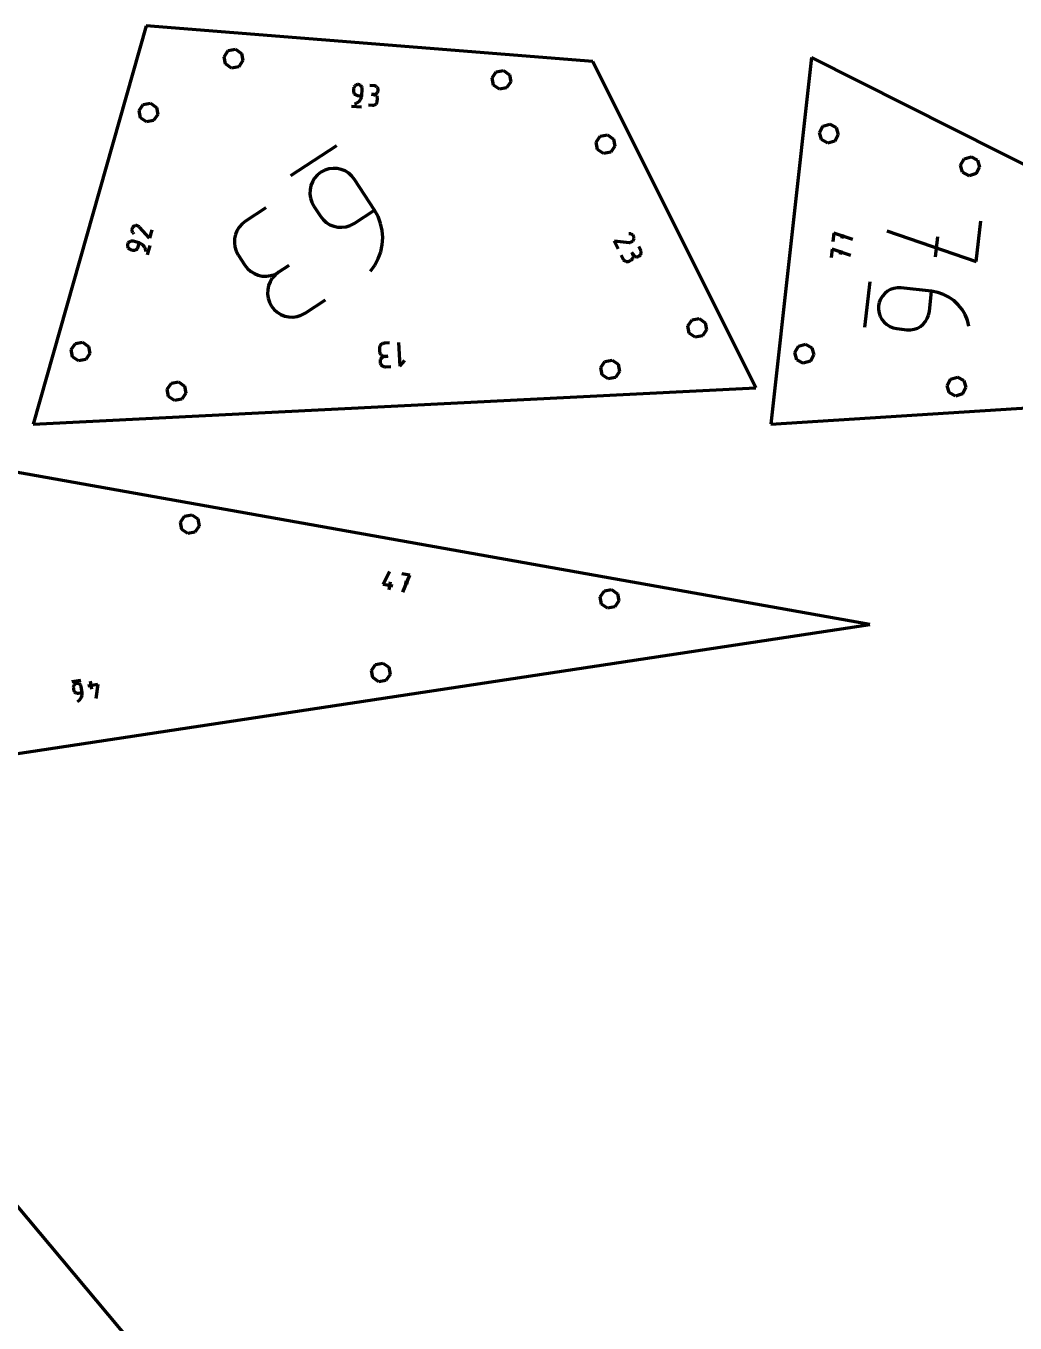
# Model space of a CAD drawing. Header units: inches. Extents: x -100 to 100, y -100 to -26.
# Drawn here: x 11.65 to 20.06, y -75.74 to -64.71 of the extents above; entities that cross this region are included whole.
import ezdxf

# ---------------------------------------------------------------- set-up
doc = ezdxf.new("R2010")
doc.units = ezdxf.units.IN
doc.header["$MEASUREMENT"] = 0
for name, color, linetype, lineweight in [('annotation', 7, 'Continuous', 0), ('boundary', 7, 'Continuous', 0), ('hole', 7, 'Continuous', 0)]:
    doc.layers.add(name, color=color, linetype=linetype, lineweight=lineweight)

msp = doc.modelspace()

# ---------------------------------------------------------------- linework, layer by layer
at = {"layer": 'annotation', "color": 1, "lineweight": 70}
for p, q in [((14.434339, -65.242743), (14.432879, -65.261169)), ((14.432879, -65.261169), (14.432879, -65.261169)), ((14.432879, -65.261169), (14.432948, -65.267836)), ((14.432948, -65.267836), (14.434167, -65.274204)), ((14.434167, -65.274204), (14.436438, -65.280159)), ((14.435458, -65.23617), (14.434339, -65.242743)), ((14.437664, -65.230073), (14.435458, -65.23617)), ((14.436438, -65.280159), (14.439665, -65.285589)), ((14.440845, -65.224549), (14.437664, -65.230073)), ((14.439665, -65.285589), (14.443752, -65.290382)), ((14.444888, -65.219693), (14.440845, -65.224549)), ((14.443752, -65.290382), (14.448601, -65.294425)), ((14.449678, -65.215602), (14.444888, -65.219693)), ((14.448601, -65.294425), (14.454116, -65.297605)), ((14.455104, -65.212372), (14.449678, -65.215602)), ((14.454116, -65.297605), (14.460201, -65.29981)), ((14.461051, -65.210099), (14.455104, -65.212372)), ((14.460201, -65.29981), (14.466759, -65.300927)), ((14.467408, -65.208879), (14.461051, -65.210099)), ((14.466759, -65.300927), (14.503559, -65.303844)), ((14.47406, -65.208808), (14.467408, -65.208879)), ((14.480631, -65.209927), (14.47406, -65.208808)), ((14.47406, -65.208808), (14.47406, -65.208808)), ((14.486723, -65.212134), (14.480631, -65.209927)), ((14.49224, -65.215315), (14.486723, -65.212134)), ((14.497088, -65.21936), (14.49224, -65.215315)), ((14.50117, -65.224154), (14.497088, -65.21936)), ((14.504391, -65.229585), (14.50117, -65.224154)), ((14.503559, -65.303844), (14.507939, -65.248576)), ((14.506657, -65.235541), (14.504391, -65.229585)), ((14.507871, -65.241909), (14.506657, -65.235541)), ((14.507939, -65.248576), (14.507871, -65.241909)), ((14.507939, -65.248576), (14.507939, -65.248576)), ((14.609799, -65.219759), (14.572999, -65.216843)), ((14.603966, -65.293359), (14.58554, -65.291899)), ((14.58554, -65.291899), (14.603966, -65.293359)), ((14.603966, -65.293359), (14.610631, -65.293289)), ((14.610537, -65.294478), (14.603966, -65.293359)), ((14.603966, -65.293359), (14.603966, -65.293359)), ((14.61637, -65.220878), (14.609799, -65.219759)), ((14.616629, -65.296683), (14.610537, -65.294478)), ((14.610631, -65.293289), (14.616995, -65.29207)), ((14.622462, -65.223084), (14.61637, -65.220878)), ((14.622147, -65.299862), (14.616629, -65.296683)), ((14.616995, -65.29207), (14.622945, -65.289797)), ((14.626995, -65.303901), (14.622147, -65.299862)), ((14.62798, -65.226263), (14.622462, -65.223084)), ((14.622945, -65.289797), (14.628368, -65.286567)), ((14.632828, -65.230302), (14.62798, -65.226263)), ((14.628368, -65.286567), (14.633155, -65.282475)), ((14.63691, -65.235087), (14.632828, -65.230302)), ((14.633155, -65.282475), (14.637191, -65.277619)), ((14.640133, -65.240506), (14.63691, -65.235087)), ((14.637191, -65.277619), (14.640367, -65.272094)), ((14.6424, -65.246443), (14.640133, -65.240506)), ((14.640367, -65.272094), (14.642569, -65.265997)), ((14.643616, -65.252787), (14.6424, -65.246443)), ((14.642569, -65.265997), (14.643686, -65.259424)), ((14.643686, -65.259424), (14.643616, -65.252787)), ((14.643686, -65.259424), (14.643686, -65.259424)), ((14.417886, -65.391961), (14.500745, -65.398527)), ((14.44251, -65.373067), (14.453345, -65.36998)), ((14.44251, -65.373067), (14.44251, -65.373067)), ((14.453345, -65.36998), (14.463424, -65.365444)), ((14.463424, -65.365444), (14.472638, -65.359589)), ((14.472638, -65.359589), (14.480876, -65.352539)), ((14.480876, -65.352539), (14.488028, -65.344424)), ((14.488028, -65.344424), (14.493983, -65.33537)), ((14.493983, -65.33537), (14.498629, -65.325503)), ((14.498629, -65.325503), (14.501858, -65.314952)), ((14.501858, -65.314952), (14.503559, -65.303844)), ((14.559881, -65.382364), (14.596681, -65.38528)), ((14.596681, -65.38528), (14.603346, -65.385211)), ((14.596681, -65.38528), (14.596681, -65.38528)), ((14.603346, -65.385211), (14.60971, -65.383994)), ((14.60971, -65.383994), (14.615659, -65.381725)), ((14.615659, -65.381725), (14.621082, -65.378501)), ((14.621082, -65.378501), (14.625868, -65.374419)), ((14.625868, -65.374419), (14.629904, -65.369576)), ((14.631077, -65.308687), (14.626995, -65.303901)), ((14.629904, -65.369576), (14.633078, -65.364069)), ((14.6343, -65.314105), (14.631077, -65.308687)), ((14.633078, -65.364069), (14.635278, -65.357994)), ((14.636567, -65.320043), (14.6343, -65.314105)), ((14.635278, -65.357994), (14.636393, -65.351449)), ((14.636393, -65.351449), (14.637853, -65.333023)), ((14.637783, -65.326387), (14.636567, -65.320043)), ((14.637853, -65.333023), (14.637783, -65.326387)), ((14.637853, -65.333023), (14.637853, -65.333023)), ((14.288866, -65.729868), (13.897183, -65.98382)), ((14.156611, -65.954701), (14.127145, -65.977793)), ((14.189653, -65.937266), (14.156611, -65.954701)), ((14.156611, -65.954701), (14.156611, -65.954701)), ((14.224305, -65.926294), (14.189653, -65.937266)), ((14.259752, -65.921614), (14.224305, -65.926294)), ((14.29518, -65.923055), (14.259752, -65.921614)), ((14.329772, -65.930445), (14.29518, -65.923055)), ((14.362713, -65.943613), (14.329772, -65.930445)), ((14.393188, -65.962387), (14.362713, -65.943613)), ((14.420383, -65.986595), (14.393188, -65.962387)), ((14.071071, -66.068358), (14.063721, -66.102941)), ((14.084205, -66.035432), (14.071071, -66.068358)), ((14.102953, -66.004974), (14.084205, -66.035432)), ((14.127145, -65.977793), (14.102953, -66.004974)), ((14.44348, -66.016068), (14.420383, -65.986595)), ((14.612293, -66.276436), (14.44348, -66.016068)), ((14.44348, -66.016068), (14.44348, -66.016068)), ((14.063721, -66.102941), (14.062326, -66.138371)), ((14.062326, -66.138371), (14.067056, -66.173838)), ((14.067056, -66.173838), (14.07808, -66.208531)), ((13.688909, -66.257976), (13.514953, -66.370762)), ((14.07808, -66.208531), (14.095569, -66.24164)), ((14.095569, -66.24164), (14.151755, -66.328298)), ((14.438337, -66.389222), (14.612293, -66.276436)), ((14.642772, -66.331883), (14.612293, -66.276436)), ((13.485486, -66.393854), (13.461292, -66.42103)), ((13.514953, -66.370762), (13.485486, -66.393854)), ((13.514953, -66.370762), (13.514953, -66.370762)), ((14.151755, -66.328298), (14.151755, -66.328298)), ((14.151755, -66.328298), (14.174835, -66.357761)), ((14.174835, -66.357761), (14.201982, -66.381942)), ((14.201982, -66.381942), (14.232393, -66.400674)), ((14.232393, -66.400674), (14.265263, -66.413789)), ((14.405241, -66.406715), (14.438337, -66.389222)), ((14.664514, -66.390046), (14.642772, -66.331883)), ((14.67758, -66.449991), (14.664514, -66.390046)), ((19.73051, -66.713242), (19.76896, -66.367054)), ((12.548421, -66.441512), (12.548331, -66.447804)), ((12.548331, -66.447804), (12.549309, -66.454038)), ((12.549575, -66.435306), (12.548421, -66.441512)), ((12.549309, -66.454038), (12.551356, -66.460069)), ((12.551789, -66.429331), (12.549575, -66.435306)), ((12.551356, -66.460069), (12.554477, -66.465751)), ((12.55506, -66.423734), (12.551789, -66.429331)), ((12.554477, -66.465751), (12.558675, -66.47094)), ((12.559386, -66.418657), (12.55506, -66.423734)), ((12.558675, -66.47094), (12.566298, -66.47814)), ((12.564571, -66.41449), (12.559386, -66.418657)), ((12.559386, -66.418657), (12.559386, -66.418657)), ((12.570255, -66.411388), (12.564571, -66.41449)), ((12.57629, -66.409352), (12.570255, -66.411388)), ((12.582528, -66.408382), (12.57629, -66.409352)), ((12.588824, -66.408477), (12.582528, -66.408382)), ((12.595029, -66.409638), (12.588824, -66.408477)), ((12.600996, -66.411865), (12.595029, -66.409638)), ((12.606577, -66.415159), (12.600996, -66.411865)), ((12.611627, -66.419518), (12.606577, -66.415159)), ((12.611734, -66.419621), (12.611627, -66.419518)), ((12.611627, -66.419518), (12.611627, -66.419518)), ((12.611836, -66.419721), (12.611734, -66.419621)), ((12.611931, -66.41982), (12.611836, -66.419721)), ((12.612022, -66.419919), (12.611931, -66.41982)), ((12.612108, -66.420017), (12.612022, -66.419919)), ((12.61219, -66.420116), (12.612108, -66.420017)), ((12.612269, -66.420217), (12.61219, -66.420116)), ((12.612345, -66.42032), (12.612269, -66.420217)), ((12.61242, -66.420426), (12.612345, -66.42032)), ((12.699455, -66.516015), (12.61242, -66.420426)), ((12.61242, -66.420426), (12.61242, -66.420426)), ((12.719598, -66.444995), (12.699455, -66.516015)), ((13.429388, -66.48438), (13.422014, -66.518926)), ((13.442536, -66.451477), (13.429388, -66.48438)), ((13.461292, -66.42103), (13.442536, -66.451477)), ((14.265263, -66.413789), (14.299787, -66.421119)), ((14.299787, -66.421119), (14.335161, -66.422495)), ((14.335161, -66.422495), (14.370581, -66.41775)), ((14.370581, -66.41775), (14.405241, -66.406715)), ((14.68203, -66.510781), (14.67758, -66.449991)), ((14.677926, -66.571483), (14.68203, -66.510781)), ((16.785174, -66.477252), (16.774689, -66.477072)), ((16.791772, -66.478254), (16.785174, -66.477252)), ((16.797908, -66.480347), (16.791772, -66.478254)), ((16.803486, -66.483421), (16.797908, -66.480347)), ((16.808411, -66.487366), (16.803486, -66.483421)), ((16.812587, -66.492074), (16.808411, -66.487366)), ((16.815918, -66.497436), (16.812587, -66.492074)), ((16.818311, -66.503341), (16.815918, -66.497436)), ((16.819668, -66.509681), (16.818311, -66.503341)), ((16.819895, -66.516347), (16.819668, -66.509681)), ((18.519507, -66.472579), (18.511354, -66.545985)), ((18.680506, -66.527611), (18.519507, -66.472579)), ((18.593017, -66.480743), (18.588941, -66.517441)), ((18.971237, -66.453708), (19.73051, -66.713242)), ((19.383834, -66.674738), (19.403056, -66.501668)), ((12.511223, -66.572695), (12.511173, -66.579166)), ((12.511173, -66.579166), (12.512237, -66.585443)), ((12.512457, -66.566159), (12.511223, -66.572695)), ((12.512237, -66.585443), (12.51434, -66.591396)), ((12.514842, -66.559935), (12.512457, -66.566159)), ((12.512457, -66.566159), (12.512457, -66.566159)), ((12.51434, -66.591396), (12.517413, -66.596895)), ((12.518199, -66.554394), (12.514842, -66.559935)), ((12.517413, -66.596895), (12.521381, -66.60181)), ((12.5224, -66.549608), (12.518199, -66.554394)), ((12.521381, -66.60181), (12.526175, -66.606012)), ((12.527316, -66.545648), (12.5224, -66.549608)), ((12.526175, -66.606012), (12.53172, -66.60937)), ((12.532816, -66.542585), (12.527316, -66.545648)), ((12.53172, -66.60937), (12.537946, -66.611755)), ((12.538773, -66.540491), (12.532816, -66.542585)), ((12.537946, -66.611755), (12.555726, -66.616798)), ((12.545057, -66.539437), (12.538773, -66.540491)), ((12.551538, -66.539495), (12.545057, -66.539437)), ((12.558089, -66.540735), (12.551538, -66.539495)), ((12.555726, -66.616798), (12.555726, -66.616798)), ((12.555726, -66.616798), (12.562276, -66.618036)), ((12.611419, -66.555861), (12.558089, -66.540735)), ((12.558089, -66.540735), (12.558089, -66.540735)), ((12.562276, -66.618036), (12.568758, -66.618089)), ((12.568758, -66.618089), (12.575042, -66.61703)), ((12.575042, -66.61703), (12.580999, -66.61493)), ((12.580999, -66.61493), (12.586499, -66.611862)), ((12.586499, -66.611862), (12.591413, -66.6079)), ((12.591413, -66.6079), (12.595613, -66.603116)), ((12.595613, -66.603116), (12.598967, -66.597582)), ((12.598967, -66.597582), (12.601348, -66.591371)), ((12.601348, -66.591371), (12.611419, -66.555861)), ((12.621978, -66.559705), (12.611419, -66.555861)), ((12.63169, -66.564938), (12.621978, -66.559705)), ((12.640453, -66.571428), (12.63169, -66.564938)), ((12.648164, -66.579041), (12.640453, -66.571428)), ((12.65472, -66.587643), (12.648164, -66.579041)), ((12.660017, -66.597102), (12.65472, -66.587643)), ((12.663952, -66.607284), (12.660017, -66.597102)), ((12.666424, -66.618056), (12.663952, -66.607284)), ((12.667328, -66.629284), (12.666424, -66.618056)), ((12.681027, -66.657131), (12.703704, -66.577175)), ((13.422014, -66.518926), (13.420584, -66.554301)), ((13.420584, -66.554301), (13.425263, -66.589691)), ((13.425263, -66.589691), (13.436221, -66.624281)), ((13.436221, -66.624281), (13.453624, -66.657258)), ((14.665327, -66.631161), (14.677926, -66.571483)), ((16.683808, -66.604901), (16.650807, -66.538866)), ((16.650807, -66.538866), (16.779532, -66.550793)), ((16.779532, -66.550793), (16.779532, -66.550793)), ((16.779532, -66.550793), (16.779659, -66.550821)), ((16.779659, -66.550821), (16.779785, -66.550845)), ((16.779785, -66.550845), (16.779911, -66.550867)), ((16.779911, -66.550867), (16.780039, -66.550885)), ((16.780039, -66.550885), (16.780168, -66.550899)), ((16.780168, -66.550899), (16.780302, -66.550911)), ((16.780302, -66.550911), (16.780439, -66.55092)), ((16.780439, -66.55092), (16.780581, -66.550926)), ((16.780581, -66.550926), (16.78073, -66.550929)), ((16.78073, -66.550929), (16.787399, -66.550745)), ((16.78073, -66.550929), (16.78073, -66.550929)), ((16.787399, -66.550745), (16.793742, -66.549414)), ((16.793742, -66.549414), (16.79965, -66.547037)), ((16.79965, -66.547037), (16.805016, -66.543711)), ((16.805016, -66.543711), (16.80973, -66.539538)), ((16.80973, -66.539538), (16.813683, -66.534615)), ((16.813683, -66.534615), (16.816768, -66.529043)), ((16.816768, -66.529043), (16.818875, -66.52292)), ((16.818875, -66.52292), (16.819895, -66.516347)), ((16.819895, -66.516347), (16.819895, -66.516347)), ((16.876692, -66.619466), (16.860192, -66.586449)), ((16.879127, -66.625671), (16.876692, -66.619466)), ((18.504479, -66.607888), (18.496326, -66.681295)), ((18.665477, -66.662921), (18.504479, -66.607888)), ((18.577989, -66.616053), (18.573913, -66.652751)), ((12.667328, -66.629284), (12.667328, -66.629284)), ((13.453624, -66.657258), (13.510097, -66.744359)), ((14.614888, -66.743704), (14.644294, -66.68888)), ((14.644294, -66.68888), (14.665327, -66.631161)), ((16.711684, -66.660666), (16.728184, -66.693683)), ((16.728184, -66.693683), (16.728184, -66.693683)), ((16.728184, -66.693683), (16.731685, -66.699355)), ((16.731685, -66.699355), (16.736012, -66.704176)), ((16.736012, -66.704176), (16.741027, -66.708099)), ((16.741027, -66.708099), (16.746587, -66.711078)), ((16.746587, -66.711078), (16.752553, -66.713069)), ((16.752553, -66.713069), (16.758783, -66.714025)), ((16.758783, -66.714025), (16.765138, -66.713899)), ((16.765138, -66.713899), (16.771475, -66.712648)), ((16.771475, -66.712648), (16.777655, -66.710223)), ((16.777655, -66.710223), (16.794187, -66.701962)), ((16.794187, -66.701962), (16.799834, -66.698475)), ((16.794187, -66.701962), (16.794187, -66.701962)), ((16.799834, -66.698475), (16.804638, -66.694159)), ((16.810658, -66.652467), (16.802396, -66.635935)), ((16.802396, -66.635935), (16.810658, -66.652467)), ((16.804638, -66.694159), (16.808552, -66.689152)), ((16.808552, -66.689152), (16.811529, -66.683596)), ((16.813092, -66.658672), (16.810658, -66.652467)), ((16.810658, -66.652467), (16.810658, -66.652467)), ((16.810658, -66.652467), (16.814158, -66.658139)), ((16.811529, -66.683596), (16.813519, -66.677629)), ((16.814349, -66.665027), (16.813092, -66.658672)), ((16.813519, -66.677629), (16.814475, -66.671393)), ((16.814158, -66.658139), (16.818488, -66.662959)), ((16.814475, -66.671393), (16.814349, -66.665027)), ((16.818488, -66.662959), (16.823506, -66.66688)), ((16.823506, -66.66688), (16.829072, -66.669857)), ((16.829072, -66.669857), (16.835046, -66.671843)), ((16.835046, -66.671843), (16.841288, -66.672793)), ((16.841288, -66.672793), (16.847658, -66.67266)), ((16.847658, -66.67266), (16.854016, -66.671398)), ((16.854016, -66.671398), (16.860222, -66.668961)), ((16.860222, -66.668961), (16.865868, -66.665475)), ((16.860222, -66.668961), (16.860222, -66.668961)), ((16.865868, -66.665475), (16.870673, -66.661158)), ((16.870673, -66.661158), (16.874587, -66.656152)), ((16.874587, -66.656152), (16.877563, -66.650595)), ((16.877563, -66.650595), (16.879553, -66.644628)), ((16.880383, -66.632026), (16.879127, -66.625671)), ((16.879553, -66.644628), (16.880509, -66.638392)), ((16.880509, -66.638392), (16.880383, -66.632026)), ((13.510097, -66.744359), (13.510097, -66.744359)), ((13.510097, -66.744359), (13.533093, -66.773692)), ((13.533093, -66.773692), (13.560196, -66.797805)), ((13.560196, -66.797805), (13.590594, -66.816517)), ((13.590594, -66.816517), (13.623474, -66.829648)), ((13.623474, -66.829648), (13.658024, -66.837018)), ((13.658024, -66.837018), (13.693433, -66.838447)), ((13.693433, -66.838447), (13.728886, -66.833754)), ((13.728886, -66.833754), (13.763572, -66.82276)), ((13.767214, -66.828377), (13.743025, -66.855562)), ((13.763572, -66.82276), (13.79668, -66.805283)), ((13.79668, -66.805283), (13.767214, -66.828377)), ((13.79668, -66.805283), (13.88378, -66.74881)), ((13.88378, -66.74881), (13.79668, -66.805283)), ((13.79668, -66.805283), (13.79668, -66.805283)), ((14.577168, -66.794699), (14.614888, -66.743704)), ((14.577168, -66.794699), (14.577168, -66.794699)), ((13.703808, -66.953552), (13.702419, -66.98899)), ((13.711153, -66.91896), (13.703808, -66.953552)), ((13.724281, -66.886027), (13.711153, -66.91896)), ((13.743025, -66.855562), (13.724281, -66.886027)), ((18.82468, -66.886278), (18.781448, -67.275525)), ((19.002698, -66.951902), (18.976645, -66.966293)), ((19.031081, -66.94209), (19.002698, -66.951902)), ((19.061248, -66.937297), (19.031081, -66.94209)), ((19.092657, -66.93796), (19.061248, -66.937297)), ((19.351407, -66.966698), (19.092657, -66.93796)), ((19.092657, -66.93796), (19.092657, -66.93796)), ((13.702419, -66.98899), (13.707152, -67.024463)), ((13.707152, -67.024463), (13.718179, -67.05916)), ((13.718179, -67.05916), (13.735669, -67.092271)), ((14.022252, -67.153195), (14.196208, -67.040409)), ((18.906623, -67.060894), (18.900387, -67.091612)), ((18.917911, -67.032565), (18.906623, -67.060894)), ((18.933707, -67.007063), (18.917911, -67.032565)), ((18.953467, -66.984827), (18.933707, -67.007063)), ((18.976645, -66.966293), (18.953467, -66.984827)), ((19.332207, -67.139572), (19.351407, -66.966698)), ((19.403602, -66.97637), (19.351407, -66.966698)), ((19.452919, -66.993158), (19.403602, -66.97637)), ((19.498782, -67.016526), (19.452919, -66.993158)), ((19.540617, -67.045937), (19.498782, -67.016526)), ((19.577849, -67.080855), (19.540617, -67.045937)), ((13.735669, -67.092271), (13.735669, -67.092271)), ((13.735669, -67.092271), (13.758665, -67.121604)), ((13.758665, -67.121604), (13.785768, -67.145716)), ((13.785768, -67.145716), (13.816166, -67.164428)), ((13.816166, -67.164428), (13.849046, -67.177559)), ((13.954458, -67.181666), (13.989145, -67.170671)), ((13.989145, -67.170671), (14.022252, -67.153195)), ((18.900387, -67.091612), (18.899724, -67.123014)), ((18.899724, -67.123014), (18.904517, -67.153163)), ((18.900387, -67.091612), (18.900387, -67.091612)), ((18.904517, -67.153163), (18.914331, -67.18152)), ((19.314727, -67.198724), (19.325979, -67.170356)), ((19.325979, -67.170356), (19.332207, -67.139572)), ((19.609902, -67.120745), (19.577849, -67.080855)), ((19.636202, -67.165069), (19.609902, -67.120745)), ((19.656174, -67.213293), (19.636202, -67.165069)), ((13.849046, -67.177559), (13.883597, -67.18493)), ((13.883597, -67.18493), (13.919005, -67.186359)), ((13.919005, -67.186359), (13.954458, -67.181666)), ((18.914331, -67.18152), (18.928731, -67.207542)), ((18.928731, -67.207542), (18.94728, -67.23069)), ((18.94728, -67.23069), (18.969543, -67.250421)), ((18.969543, -67.250421), (18.995084, -67.266195)), ((18.995084, -67.266195), (19.023467, -67.277471)), ((19.023467, -67.277471), (19.054256, -67.283708)), ((19.054256, -67.283708), (19.140376, -67.293273)), ((19.201894, -67.289165), (19.230215, -67.279373)), ((19.230215, -67.279373), (19.256195, -67.265)), ((19.256195, -67.265), (19.279299, -67.246478)), ((19.279299, -67.246478), (19.298988, -67.224242)), ((19.298988, -67.224242), (19.314727, -67.198724)), ((19.669242, -67.26488), (19.656174, -67.213293)), ((19.669242, -67.26488), (19.669242, -67.26488)), ((19.140376, -67.293273), (19.140376, -67.293273)), ((19.140376, -67.293273), (19.171768, -67.293943)), ((19.171768, -67.293943), (19.201894, -67.289165)), ((14.654298, -67.447313), (14.65398, -67.45536)), ((14.65398, -67.45536), (14.655105, -67.477752)), ((14.655995, -67.439662), (14.654298, -67.447313)), ((14.655105, -67.477752), (14.655105, -67.477752)), ((14.655105, -67.477752), (14.656227, -67.485724)), ((14.658951, -67.432541), (14.655995, -67.439662)), ((14.656227, -67.485724), (14.658682, -67.493165)), ((14.658682, -67.493165), (14.662337, -67.499953)), ((14.663048, -67.426085), (14.658951, -67.432541)), ((14.662337, -67.499953), (14.667061, -67.505966)), ((14.668166, -67.420427), (14.663048, -67.426085)), ((14.667061, -67.505966), (14.67272, -67.511084)), ((14.674186, -67.415701), (14.668166, -67.420427)), ((14.680987, -67.412041), (14.674186, -67.415701)), ((14.688451, -67.409581), (14.680987, -67.412041)), ((14.696458, -67.408456), (14.688451, -67.409581)), ((14.741179, -67.406209), (14.696458, -67.408456)), ((14.696458, -67.408456), (14.696458, -67.408456)), ((14.816694, -67.40241), (14.82681, -67.6038)), ((14.659913, -67.559113), (14.659598, -67.567195)), ((14.659598, -67.567195), (14.659598, -67.567195)), ((14.659598, -67.567195), (14.66072, -67.575166)), ((14.661609, -67.551435), (14.659913, -67.559113)), ((14.66072, -67.575166), (14.663175, -67.582607)), ((14.664565, -67.544293), (14.661609, -67.551435)), ((14.663175, -67.582607), (14.66683, -67.589395)), ((14.668661, -67.53782), (14.664565, -67.544293)), ((14.66683, -67.589395), (14.671554, -67.595409)), ((14.673778, -67.53215), (14.668661, -67.53782)), ((14.671554, -67.595409), (14.677213, -67.600527)), ((14.67272, -67.511084), (14.679183, -67.515185)), ((14.679797, -67.527416), (14.673778, -67.53215)), ((14.677213, -67.600527), (14.683676, -67.604627)), ((14.679183, -67.515185), (14.686317, -67.518146)), ((14.686599, -67.523752), (14.679797, -67.527416)), ((14.683676, -67.604627), (14.69081, -67.607588)), ((14.686317, -67.518146), (14.69399, -67.519846)), ((14.694062, -67.52129), (14.686599, -67.523752)), ((14.69081, -67.607588), (14.698483, -67.609288)), ((14.69399, -67.519846), (14.702069, -67.520164)), ((14.702069, -67.520164), (14.694062, -67.52129)), ((14.698483, -67.609288), (14.706562, -67.609606)), ((14.702069, -67.520164), (14.724461, -67.519039)), ((14.724461, -67.519039), (14.702069, -67.520164)), ((14.702069, -67.520164), (14.702069, -67.520164)), ((14.706562, -67.609606), (14.751283, -67.60736)), ((14.82681, -67.6038), (14.869332, -67.556767)), ((14.684728, -69.460939), (14.738906, -69.349941)), ((14.912302, -69.380834), (14.845435, -69.368921)), ((14.852084, -69.525245), (14.912302, -69.380834)), ((14.768219, -69.475814), (14.684728, -69.460939)), ((14.737237, -69.504783), (14.749135, -69.438002)), ((14.900372, -69.447795), (14.866943, -69.441839)), ((12.113943, -70.276635), (12.038405, -70.288064)), ((12.050908, -70.32786), (12.05021, -70.333777)), ((12.05021, -70.333777), (12.050583, -70.339894)), ((12.050583, -70.339894), (12.053112, -70.356607)), ((12.052597, -70.322253), (12.050908, -70.32786)), ((12.055196, -70.317065), (12.052597, -70.322253)), ((12.053112, -70.356607), (12.053112, -70.356607)), ((12.053112, -70.356607), (12.054565, -70.362557)), ((12.054565, -70.362557), (12.056981, -70.367995)), ((12.058626, -70.312404), (12.055196, -70.317065)), ((12.056981, -70.367995), (12.060251, -70.37284)), ((12.062806, -70.308382), (12.058626, -70.312404)), ((12.060251, -70.37284), (12.064266, -70.377014)), ((12.067657, -70.305106), (12.062806, -70.308382)), ((12.073098, -70.302686), (12.067657, -70.305106)), ((12.07905, -70.301232), (12.073098, -70.302686)), ((12.085154, -70.300862), (12.07905, -70.301232)), ((12.07905, -70.301232), (12.07905, -70.301232)), ((12.091061, -70.301565), (12.085154, -70.300862)), ((12.096662, -70.303259), (12.091061, -70.301565)), ((12.101847, -70.305865), (12.096662, -70.303259)), ((12.106505, -70.309302), (12.101847, -70.305865)), ((12.110528, -70.313488), (12.106505, -70.309302)), ((12.113805, -70.318344), (12.110528, -70.313488)), ((12.116226, -70.323789), (12.113805, -70.318344)), ((12.117681, -70.329742), (12.116226, -70.323789)), ((12.125278, -70.379956), (12.117681, -70.329742)), ((12.117681, -70.329742), (12.117681, -70.329742)), ((12.174335, -70.32117), (12.25822, -70.308478)), ((12.194398, -70.283779), (12.20455, -70.350876)), ((12.25822, -70.308478), (12.242496, -70.431038)), ((12.064266, -70.377014), (12.068919, -70.380437)), ((12.068919, -70.380437), (12.0741, -70.383029)), ((12.0741, -70.383029), (12.079702, -70.384712)), ((12.079702, -70.384712), (12.085614, -70.385406)), ((12.085063, -70.454858), (12.094129, -70.4498)), ((12.085063, -70.454858), (12.085063, -70.454858)), ((12.085614, -70.385406), (12.091729, -70.385032)), ((12.091729, -70.385032), (12.125278, -70.379956)), ((12.094129, -70.4498), (12.102213, -70.443611)), ((12.102213, -70.443611), (12.109245, -70.436424)), ((12.109245, -70.436424), (12.115151, -70.428377)), ((12.115151, -70.428377), (12.11986, -70.419603)), ((12.11986, -70.419603), (12.123299, -70.410239)), ((12.123299, -70.410239), (12.125396, -70.400419)), ((12.12608, -70.39028), (12.125278, -70.379956)), ((12.125396, -70.400419), (12.12608, -70.39028))]:
    msp.add_line(p, q, dxfattribs=at)
at = {"layer": 'boundary', "color": 5, "lineweight": 70}
for p, q in [((12.670435, -64.710374), (11.709769, -68.097473)), ((16.469487, -65.011459), (12.670435, -64.710374)), ((17.857402, -67.788674), (16.469487, -65.011459)), ((18.328859, -64.978094), (17.982402, -68.097473)), ((23.781433, -67.725353), (18.328859, -64.978094)), ((17.982402, -68.097473), (23.781433, -67.725353)), ((11.709769, -68.097473), (17.857402, -67.788674)), ((18.825968, -69.800162), (10.887929, -68.385899)), ((5.626391, -71.797274), (18.825968, -69.800162)), ((19.998752, -84.783723), (9.204156, -71.922274))]:
    msp.add_line(p, q, dxfattribs=at)
at = {"layer": 'hole', "color": 5, "lineweight": 70}
for p, q in [((13.33357, -64.971721), (13.368799, -64.920542)), ((13.368799, -64.920542), (13.429899, -64.909264)), ((13.429899, -64.909264), (13.481078, -64.944494)), ((13.481078, -64.944494), (13.492356, -65.005594)), ((13.344847, -65.032821), (13.33357, -64.971721)), ((13.396026, -65.06805), (13.344847, -65.032821)), ((13.457126, -65.056773), (13.396026, -65.06805)), ((13.492356, -65.005594), (13.457126, -65.056773)), ((15.613001, -65.152372), (15.64823, -65.101193)), ((15.624278, -65.213472), (15.613001, -65.152372)), ((15.64823, -65.101193), (15.70933, -65.089915)), ((15.70933, -65.089915), (15.760509, -65.125145)), ((15.771787, -65.186245), (15.736557, -65.237424)), ((15.760509, -65.125145), (15.771787, -65.186245)), ((15.675457, -65.248701), (15.624278, -65.213472)), ((15.736557, -65.237424), (15.675457, -65.248701)), ((12.609358, -65.430546), (12.644587, -65.379367)), ((12.644587, -65.379367), (12.705687, -65.368089)), ((12.705687, -65.368089), (12.756866, -65.403319)), ((12.756866, -65.403319), (12.768144, -65.464419)), ((12.620635, -65.491646), (12.609358, -65.430546)), ((12.671814, -65.526875), (12.620635, -65.491646)), ((12.732914, -65.515598), (12.671814, -65.526875)), ((12.768144, -65.464419), (12.732914, -65.515598)), ((18.396297, -65.617156), (18.426265, -65.562729)), ((18.413592, -65.676832), (18.396297, -65.617156)), ((18.426265, -65.562729), (18.485942, -65.545434)), ((18.485942, -65.545434), (18.540369, -65.575402)), ((18.540369, -65.575402), (18.557664, -65.635078)), ((16.498025, -65.699827), (16.533254, -65.648648)), ((16.509302, -65.760927), (16.498025, -65.699827)), ((16.533254, -65.648648), (16.594354, -65.637371)), ((16.594354, -65.637371), (16.645533, -65.6726)), ((16.65681, -65.7337), (16.621581, -65.784879)), ((16.645533, -65.6726), (16.65681, -65.7337)), ((18.468019, -65.7068), (18.413592, -65.676832)), ((18.527696, -65.689505), (18.468019, -65.7068)), ((18.557664, -65.635078), (18.527696, -65.689505)), ((16.560481, -65.796157), (16.509302, -65.760927)), ((16.621581, -65.784879), (16.560481, -65.796157)), ((19.598087, -65.894228), (19.628055, -65.839801)), ((19.628055, -65.839801), (19.687731, -65.822506)), ((19.687731, -65.822506), (19.742158, -65.852474)), ((19.742158, -65.852474), (19.759453, -65.91215)), ((19.615382, -65.953904), (19.598087, -65.894228)), ((19.669809, -65.983873), (19.615382, -65.953904)), ((19.759453, -65.91215), (19.729485, -65.966577)), ((19.729485, -65.966577), (19.669809, -65.983873)), ((17.278727, -67.262011), (17.313956, -67.210832)), ((17.290004, -67.323111), (17.278727, -67.262011)), ((17.313956, -67.210832), (17.375056, -67.199554)), ((17.375056, -67.199554), (17.426235, -67.234784)), ((17.426235, -67.234784), (17.437513, -67.295884)), ((17.341183, -67.35834), (17.290004, -67.323111)), ((17.402283, -67.347063), (17.341183, -67.35834)), ((17.437513, -67.295884), (17.402283, -67.347063)), ((12.032958, -67.462805), (12.068188, -67.411627)), ((12.044236, -67.523905), (12.032958, -67.462805)), ((12.068188, -67.411627), (12.129288, -67.400349)), ((12.129288, -67.400349), (12.180467, -67.435579)), ((12.191744, -67.496679), (12.156515, -67.547857)), ((12.180467, -67.435579), (12.191744, -67.496679)), ((18.188423, -67.488784), (18.218391, -67.434357)), ((18.205718, -67.54846), (18.188423, -67.488784)), ((18.218391, -67.434357), (18.278067, -67.417061)), ((18.278067, -67.417061), (18.332494, -67.44703)), ((18.349789, -67.506706), (18.319821, -67.561133)), ((18.332494, -67.44703), (18.349789, -67.506706)), ((12.095415, -67.559135), (12.044236, -67.523905)), ((12.156515, -67.547857), (12.095415, -67.559135)), ((16.537508, -67.615023), (16.572738, -67.563844)), ((16.548786, -67.676123), (16.537508, -67.615023)), ((16.572738, -67.563844), (16.633838, -67.552567)), ((16.633838, -67.552567), (16.685016, -67.587796)), ((16.685016, -67.587796), (16.696294, -67.648896)), ((18.260145, -67.578428), (18.205718, -67.54846)), ((18.319821, -67.561133), (18.260145, -67.578428)), ((16.599964, -67.711353), (16.548786, -67.676123)), ((16.661064, -67.700075), (16.599964, -67.711353)), ((16.696294, -67.648896), (16.661064, -67.700075)), ((19.482444, -67.767878), (19.512412, -67.713451)), ((19.512412, -67.713451), (19.572088, -67.696156)), ((19.572088, -67.696156), (19.626515, -67.726124)), ((19.626515, -67.726124), (19.64381, -67.7858)), ((12.848928, -67.800302), (12.884158, -67.749124)), ((12.860206, -67.861402), (12.848928, -67.800302)), ((12.884158, -67.749124), (12.945258, -67.737846)), ((12.945258, -67.737846), (12.996437, -67.773076)), ((13.007714, -67.834176), (12.972485, -67.885354)), ((12.996437, -67.773076), (13.007714, -67.834176)), ((19.499739, -67.827554), (19.482444, -67.767878)), ((19.554166, -67.857523), (19.499739, -67.827554)), ((19.64381, -67.7858), (19.613842, -67.840227)), ((12.911385, -67.896632), (12.860206, -67.861402)), ((12.972485, -67.885354), (12.911385, -67.896632)), ((19.613842, -67.840227), (19.554166, -67.857523)), ((12.960802, -68.930172), (12.996031, -68.878993)), ((12.972079, -68.991272), (12.960802, -68.930172)), ((12.996031, -68.878993), (13.057131, -68.867715)), ((13.057131, -68.867715), (13.10831, -68.902945)), ((13.10831, -68.902945), (13.119588, -68.964045)), ((13.023258, -69.026501), (12.972079, -68.991272)), ((13.084358, -69.015224), (13.023258, -69.026501)), ((13.119588, -68.964045), (13.084358, -69.015224)), ((16.532919, -69.56659), (16.568149, -69.515412)), ((16.544197, -69.62769), (16.532919, -69.56659)), ((16.568149, -69.515412), (16.629249, -69.504134)), ((16.629249, -69.504134), (16.680427, -69.539364)), ((16.691705, -69.600464), (16.656475, -69.651642)), ((16.680427, -69.539364), (16.691705, -69.600464)), ((16.595375, -69.66292), (16.544197, -69.62769)), ((16.656475, -69.651642), (16.595375, -69.66292)), ((14.585929, -70.191497), (14.621159, -70.140318)), ((14.621159, -70.140318), (14.682259, -70.12904)), ((14.682259, -70.12904), (14.733437, -70.16427)), ((14.597207, -70.252597), (14.585929, -70.191497)), ((14.648385, -70.287826), (14.597207, -70.252597)), ((14.744715, -70.22537), (14.709485, -70.276549)), ((14.733437, -70.16427), (14.744715, -70.22537)), ((14.709485, -70.276549), (14.648385, -70.287826))]:
    msp.add_line(p, q, dxfattribs=at)

doc.saveas('drawing.dxf')
